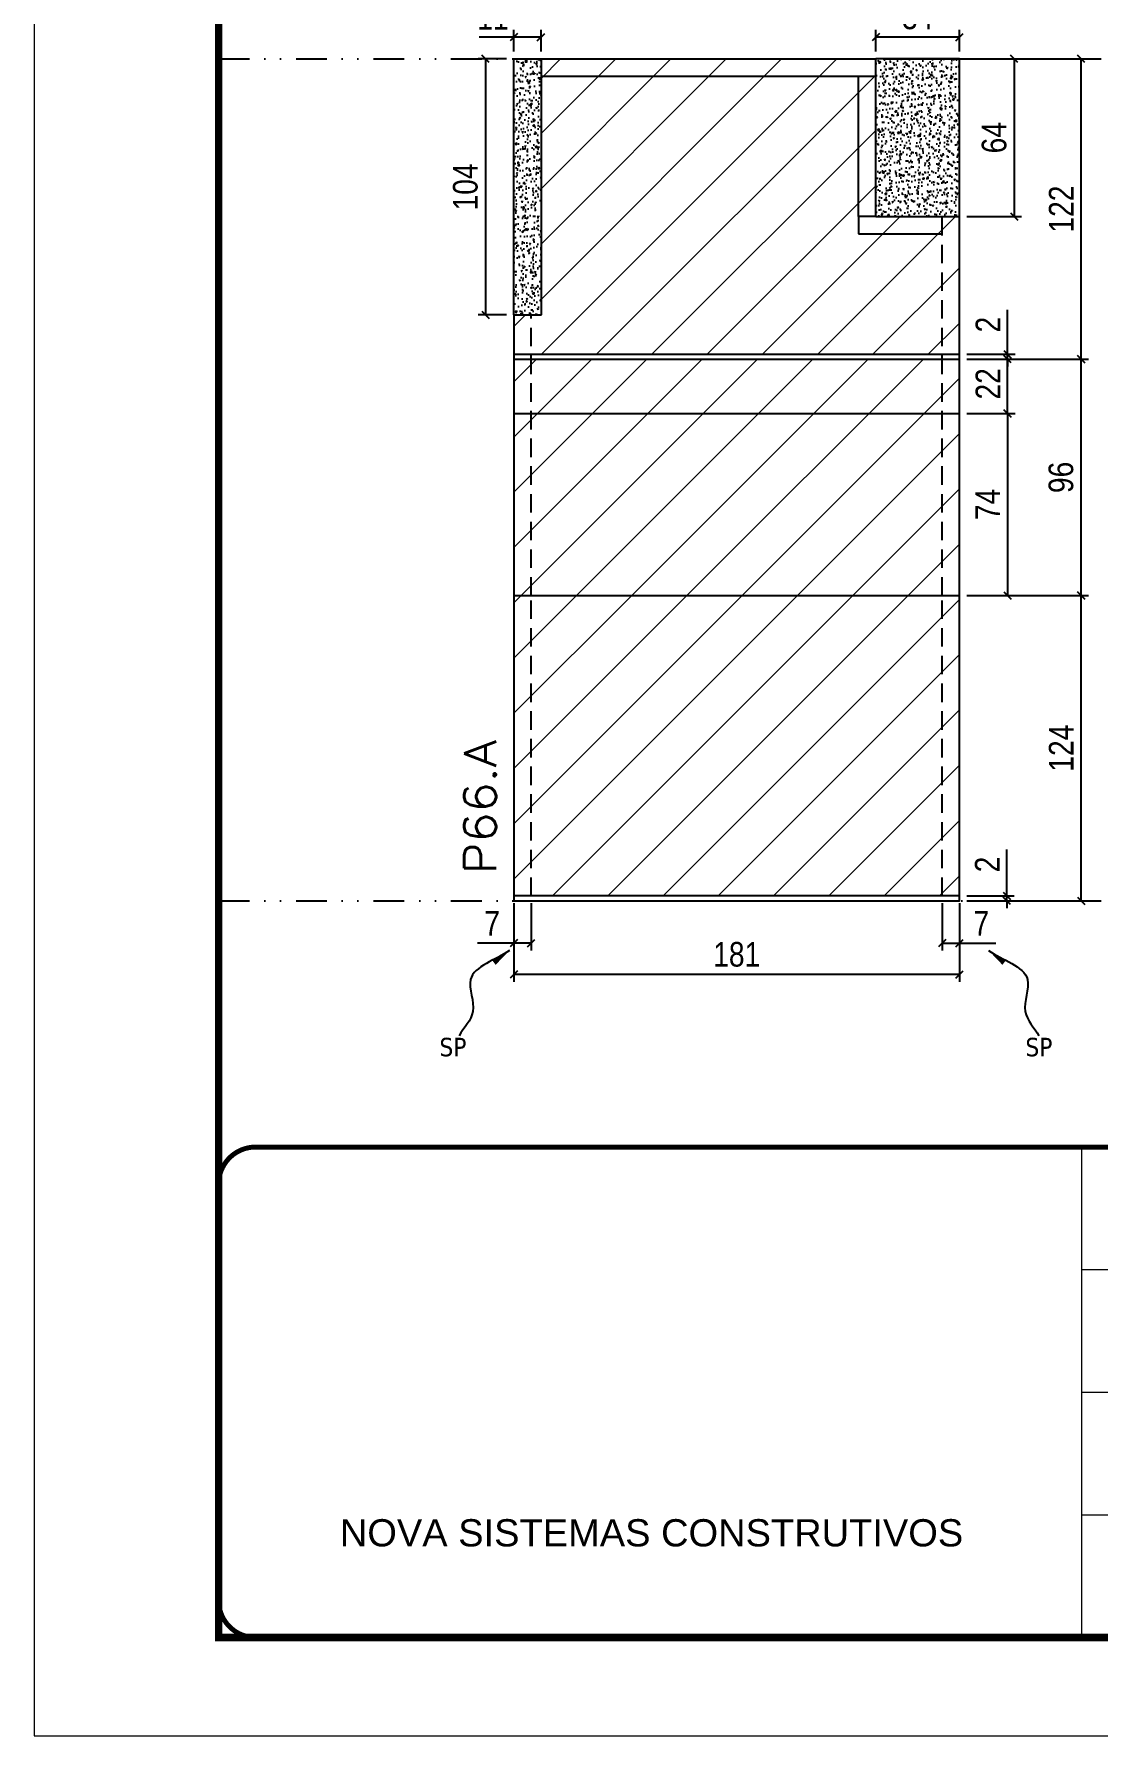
# Model space of a CAD drawing. Extents: x 14400 to 27878, y -21631 to 6985.
# Drawn here: x 16012 to 16444, y -957 to -265 of the extents above; entities that cross this region are included whole.
import ezdxf

# ---------------------------------------------------------------- set-up
doc = ezdxf.new("R2010")
doc.units = 0
for name, pattern in [('CONTINUO', [0]), ('DASHED', [0.75, 0.5, -0.25]), ('DIVIDE2', [0.625, 0.25, -0.125, 0, -0.125, 0, -0.125]), ('HIDDEN', [0.375, 0.25, -0.125])]:
    doc.linetypes.add(name, pattern=pattern)
for name, color, linetype in [('COTA', 241, 'Continuous'), ('Nível', 160, 'Continuous'), ('Painéis', 200, 'Continuous'), ('SARR_2.2x7', 40, 'Continuous'), ('Sarrafo de Pressão', 42, 'HIDDEN'), ('texto', 7, 'Continuous')]:
    doc.layers.add(name, color=color, linetype=linetype)
for name, color, linetype, lineweight in [('Folhas', 255, 'Continuous', 9), ('Hachura', 251, 'Continuous', 9), ('SARRAFO DE PRESSAO', 251, 'DASHED', 9), ('Texto Seção', 7, 'Continuous', 15)]:
    doc.layers.add(name, color=color, linetype=linetype, lineweight=lineweight)
doc.styles.add('ARIAL', font='arial.ttf')
doc.styles.add('COTA TECNICA', font='techl___.ttf', dxfattribs={"height": 10})
doc.styles.add('COTA TECNICA-50', font='techl___.ttf', dxfattribs={"height": 10})
doc.styles.add('REGUA-120', font='ROMANS.shx', dxfattribs={"height": 15})
doc.styles.get("Standard").update_dxf_attribs({"font": 'arial.ttf'})
doc.dimstyles.new('COTA PAINEL-50', dxfattribs={"dimtxt": 10, "dimasz": 3, "dimexe": 3, "dimexo": 3, "dimgap": 3, "dimtad": 1, "dimdec": 1, "dimzin": 12, "dimdsep": 46, "dimtxsty": 'COTA TECNICA-50', "dimblk1": 'OBLIQUE', "dimblk2": 'OBLIQUE', "dimsah": 1, "dimcen": 0.9, "dimclrd": 4, "dimclre": 4, "dimclrt": 240, "dimadec": 1, "dimazin": 3, "dimtfac": 1, "dimtdec": 1, "dimtmove": 0, "dimatfit": 3, "dimfxl": 1, "dimtolj": 1, "dimtzin": 12, "dimarcsym": 0})
doc.dimstyles.new('PAINEL', dxfattribs={"dimtxt": 10, "dimasz": 3, "dimexe": 3, "dimexo": 3, "dimgap": 3, "dimtad": 1, "dimdec": 1, "dimzin": 12, "dimdsep": 46, "dimtxsty": 'COTA TECNICA', "dimblk1": 'OBLIQUE', "dimblk2": 'OBLIQUE', "dimsah": 1, "dimcen": 0.9, "dimclrd": 4, "dimclre": 4, "dimclrt": 240, "dimadec": 1, "dimazin": 3, "dimtfac": 1, "dimtdec": 1, "dimtmove": 0, "dimatfit": 3, "dimfxl": 1, "dimtolj": 1, "dimtzin": 12, "dimarcsym": 0})
doc.dimstyles.get("Standard").update_dxf_attribs({"dimtxt": 0.18, "dimasz": 0.18, "dimexe": 0.18, "dimexo": 0.0625, "dimgap": 0.09, "dimtad": 0, "dimtih": 1, "dimtoh": 1, "dimdec": 4, "dimzin": 0, "dimdsep": 46, "dimtxsty": 'Standard', "dimcen": 0.09, "dimadec": 0, "dimazin": 0, "dimtfac": 1, "dimtdec": 4, "dimtofl": 0, "dimtmove": 0, "dimatfit": 3, "dimfxl": 1, "dimtolj": 1, "dimtzin": 0, "dimarcsym": 0})

# ---------------------------------------------------------------- blocks, each defined once
blk = doc.blocks.new('9999999999')
at = {"color": 30, "linetype": 'CONTINUO'}
for p, q in [((98564.56, 34230.21), (98564.56, 34429.45)), ((98564.56, 34379.64), (99583.98, 34379.64)), ((98564.56, 34329.83), (99487.98, 34329.83)), ((98564.56, 34280.02), (99487.98, 34280.02))]:
    blk.add_line(p, q, dxfattribs=at)
at = {"color": 30, "linetype": 'CONTINUO', "const_width": 2}
blk.add_lwpolyline([(99583.98, 34230.21), (99583.98, 34414.45, 0.414214), (99568.98, 34429.45), (98228.98, 34429.45, 0.414214), (98213.98, 34414.45), (98213.98, 34245.21, 0.414214), (98228.98, 34230.21), (99583.98, 34230.21)], format="xyb", dxfattribs=at)
at = {"layer": 'Folhas'}
blk.add_lwpolyline([(98138.98, 34190.21), (99623.98, 34190.21), (99623.98, 35240.21), (98138.98, 35240.21)], close=True, dxfattribs=at)
at = {"layer": 'Folhas', "color": 30, "const_width": 3}
blk.add_lwpolyline([(98213.98, 34230.21), (99583.98, 34230.21), (99583.98, 35200.21), (98213.98, 35200.21)], close=True, dxfattribs=at)
at = {"color": 7, "linetype": 'Continuous', "ltscale": 5, "style": 'ARIAL'}
blk.add_text('NOVA SISTEMAS CONSTRUTIVOS', height=11.0592, dxfattribs=at).set_placement((98263.19, 34267.21))
blk = doc.blocks.new('_Oblique')
at = {"color": 0, "linetype": 'ByBlock', "lineweight": -2}
blk.add_line((-0.5, -0.5), (0.5, 0.5), dxfattribs=at)
blk = doc.blocks.new('*D976')
at = {"layer": 'COTA', "color": 4, "lineweight": -2, "transparency": 16777216}
for p, q in [((16206.89, -618.44), (16206.89, -650.33)), ((16387.89, -618.44), (16387.89, -650.33)), ((16387.89, -647.33), (16206.89, -647.33))]:
    blk.add_line(p, q, dxfattribs=at)
at = {"layer": 'Defpoints', "color": 0, "transparency": 16777216}
for p in [(16206.89, -615.44), (16387.89, -615.44), (16206.89, -647.33)]:
    blk.add_point(p, dxfattribs=at)
at = {"layer": 'COTA', "color": 4, "lineweight": -2, "transparency": 16777216, "xscale": 3, "yscale": 3, "zscale": 3, "rotation": 180}
blk.add_blockref('_Oblique', (16206.89, -647.33), dxfattribs=at)
at = {"layer": 'COTA', "color": 4, "lineweight": -2, "transparency": 16777216, "xscale": 3, "yscale": 3, "zscale": 3}
blk.add_blockref('_Oblique', (16387.89, -647.33), dxfattribs=at)
at = {"layer": 'COTA', "color": 240, "transparency": 16777216, "insert": (16297.39, -639.24), "char_height": 10, "attachment_point": 5, "style": 'COTA TECNICA'}
blk.add_mtext('\\A1;181', dxfattribs=at)
blk = doc.blocks.new('*D977')
at = {"layer": 'COTA', "color": 4, "lineweight": -2, "transparency": 16777216}
for p, q in [((16380.89, -618.44), (16380.89, -637.68)), ((16387.89, -620.44), (16387.89, -637.68)), ((16380.89, -634.68), (16387.89, -634.68)), ((16387.89, -634.68), (16402.62, -634.68))]:
    blk.add_line(p, q, dxfattribs=at)
at = {"layer": 'Defpoints', "color": 0, "transparency": 16777216}
for p in [(16380.89, -615.44), (16387.89, -617.44), (16387.89, -634.68)]:
    blk.add_point(p, dxfattribs=at)
at = {"layer": 'COTA', "color": 4, "lineweight": -2, "transparency": 16777216, "xscale": 3, "yscale": 3, "zscale": 3, "rotation": 180}
blk.add_blockref('_Oblique', (16380.89, -634.68), dxfattribs=at)
at = {"layer": 'COTA', "color": 4, "lineweight": -2, "transparency": 16777216, "xscale": 3, "yscale": 3, "zscale": 3}
blk.add_blockref('_Oblique', (16387.89, -634.68), dxfattribs=at)
at = {"layer": 'COTA', "color": 240, "transparency": 16777216, "insert": (16396.75, -626.61), "char_height": 10, "attachment_point": 5, "style": 'COTA TECNICA-50'}
blk.add_mtext('\\A1;7', dxfattribs=at)
blk = doc.blocks.new('*D978')
at = {"layer": 'COTA', "color": 4, "lineweight": -2, "transparency": 16777216}
for p, q in [((16206.89, -620.44), (16206.89, -637.68)), ((16213.89, -618.44), (16213.89, -637.68)), ((16206.89, -634.68), (16192.15, -634.68)), ((16213.89, -634.68), (16206.89, -634.68))]:
    blk.add_line(p, q, dxfattribs=at)
at = {"layer": 'Defpoints', "color": 0, "transparency": 16777216}
for p in [(16206.89, -617.44), (16213.89, -615.44), (16206.89, -634.68)]:
    blk.add_point(p, dxfattribs=at)
at = {"layer": 'COTA', "color": 4, "lineweight": -2, "transparency": 16777216, "xscale": 3, "yscale": 3, "zscale": 3, "rotation": 180}
blk.add_blockref('_Oblique', (16206.89, -634.68), dxfattribs=at)
at = {"layer": 'COTA', "color": 4, "lineweight": -2, "transparency": 16777216, "xscale": 3, "yscale": 3, "zscale": 3}
blk.add_blockref('_Oblique', (16213.89, -634.68), dxfattribs=at)
at = {"layer": 'COTA', "color": 240, "transparency": 16777216, "insert": (16198.02, -626.61), "char_height": 10, "attachment_point": 5, "style": 'COTA TECNICA-50'}
blk.add_mtext('\\A1;7', dxfattribs=at)
blk = doc.blocks.new('*D979')
at = {"layer": 'COTA', "color": 4, "lineweight": -2, "transparency": 16777216}
for p, q in [((16407.14, -615.44), (16407.14, -596.64)), ((16390.89, -615.44), (16410.14, -615.44)), ((16390.89, -617.44), (16410.14, -617.44)), ((16407.14, -617.44), (16407.14, -615.44)), ((16407.14, -617.44), (16407.14, -620.44))]:
    blk.add_line(p, q, dxfattribs=at)
at = {"layer": 'Defpoints', "color": 0, "transparency": 16777216}
for p in [(16387.89, -615.44), (16387.89, -617.44), (16407.14, -617.44)]:
    blk.add_point(p, dxfattribs=at)
at = {"layer": 'COTA', "color": 4, "lineweight": -2, "transparency": 16777216, "xscale": 3, "yscale": 3, "zscale": 3}
for p, rotation in [((16407.14, -615.44), 270), ((16407.14, -617.44), 90)]:
    blk.add_blockref('_Oblique', p, dxfattribs=dict(at, rotation=rotation))
at = {"layer": 'COTA', "color": 240, "transparency": 16777216, "insert": (16399.14, -602.69), "char_height": 10, "attachment_point": 5, "rotation": 90, "style": 'COTA TECNICA-50'}
blk.add_mtext('\\A1;2', dxfattribs=at)
blk = doc.blocks.new('*D1002')
at = {"layer": 'COTA', "color": 4, "linetype": 'ByBlock', "lineweight": -2, "transparency": 16777216}
for p, q in [((16390.89, -493.44), (16440.25, -493.44)), ((16437.25, -617.44), (16437.25, -493.44)), ((16390.89, -617.44), (16440.25, -617.44))]:
    blk.add_line(p, q, dxfattribs=at)
at = {"layer": 'Defpoints', "color": 0, "linetype": 'ByBlock', "transparency": 16777216}
for p in [(16387.89, -493.44), (16437.25, -493.44), (16387.89, -617.44)]:
    blk.add_point(p, dxfattribs=at)
at = {"layer": 'COTA', "color": 4, "linetype": 'ByBlock', "lineweight": -2, "transparency": 16777216, "xscale": 3, "yscale": 3, "zscale": 3}
for p, rotation in [((16437.25, -493.44), 90), ((16437.25, -617.44), 270)]:
    blk.add_blockref('_Oblique', p, dxfattribs=dict(at, rotation=rotation))
at = {"layer": 'COTA', "color": 240, "linetype": 'ByBlock', "transparency": 16777216, "insert": (16429.18, -555.44), "char_height": 10, "attachment_point": 5, "rotation": 90, "style": 'COTA TECNICA'}
blk.add_mtext('\\A1;124', dxfattribs=at)
blk = doc.blocks.new('*D1003')
at = {"layer": 'COTA', "color": 4, "linetype": 'ByBlock', "lineweight": -2, "transparency": 16777216}
for p, q in [((16390.89, -493.44), (16440.25, -493.44)), ((16437.25, -617.44), (16437.25, -493.44)), ((16390.89, -617.44), (16440.25, -617.44))]:
    blk.add_line(p, q, dxfattribs=at)
at = {"layer": 'Defpoints', "color": 0, "linetype": 'ByBlock', "transparency": 16777216}
for p in [(16387.89, -493.44), (16437.25, -493.44), (16387.89, -617.44)]:
    blk.add_point(p, dxfattribs=at)
at = {"layer": 'COTA', "color": 4, "linetype": 'ByBlock', "lineweight": -2, "transparency": 16777216, "xscale": 3, "yscale": 3, "zscale": 3}
for p, rotation in [((16437.25, -493.44), 90), ((16437.25, -617.44), 270)]:
    blk.add_blockref('_Oblique', p, dxfattribs=dict(at, rotation=rotation))
at = {"layer": 'COTA', "color": 240, "linetype": 'ByBlock', "transparency": 16777216, "insert": (16429.18, -555.44), "char_height": 10, "attachment_point": 5, "rotation": 90, "style": 'COTA TECNICA'}
blk.add_mtext('\\A1;124', dxfattribs=at)
blk = doc.blocks.new('*D1007')
at = {"layer": 'COTA', "color": 4, "lineweight": -2, "transparency": 16777216}
for p, q in [((16203.89, -275.44), (16192.3, -275.44)), ((16195.3, -275.44), (16195.3, -379.44)), ((16203.89, -379.44), (16192.3, -379.44))]:
    blk.add_line(p, q, dxfattribs=at)
at = {"layer": 'Defpoints', "color": 0, "transparency": 16777216}
for p in [(16206.89, -275.44), (16195.3, -379.44), (16206.89, -379.44)]:
    blk.add_point(p, dxfattribs=at)
at = {"layer": 'COTA', "color": 4, "lineweight": -2, "transparency": 16777216, "xscale": 3, "yscale": 3, "zscale": 3}
for p, rotation in [((16195.3, -275.44), 90), ((16195.3, -379.44), 270)]:
    blk.add_blockref('_Oblique', p, dxfattribs=dict(at, rotation=rotation))
at = {"layer": 'COTA', "color": 240, "transparency": 16777216, "insert": (16187.2, -327.44), "char_height": 10, "attachment_point": 5, "rotation": 90, "style": 'COTA TECNICA'}
blk.add_mtext('\\A1;104', dxfattribs=at)
blk = doc.blocks.new('*D1008')
at = {"layer": 'COTA', "color": 4, "lineweight": -2, "transparency": 16777216}
for p, q in [((16353.89, -272.44), (16353.89, -263.65)), ((16387.89, -266.65), (16353.89, -266.65)), ((16387.89, -272.44), (16387.89, -263.65))]:
    blk.add_line(p, q, dxfattribs=at)
at = {"layer": 'Defpoints', "color": 0, "transparency": 16777216}
for p in [(16353.89, -266.65), (16353.89, -275.44), (16387.89, -275.44)]:
    blk.add_point(p, dxfattribs=at)
at = {"layer": 'COTA', "color": 4, "lineweight": -2, "transparency": 16777216, "xscale": 3, "yscale": 3, "zscale": 3, "rotation": 180}
blk.add_blockref('_Oblique', (16353.89, -266.65), dxfattribs=at)
at = {"layer": 'COTA', "color": 4, "lineweight": -2, "transparency": 16777216, "xscale": 3, "yscale": 3, "zscale": 3}
blk.add_blockref('_Oblique', (16387.89, -266.65), dxfattribs=at)
at = {"layer": 'COTA', "color": 240, "transparency": 16777216, "insert": (16370.89, -258.43), "char_height": 10, "attachment_point": 5, "style": 'COTA TECNICA'}
blk.add_mtext('\\A1;34', dxfattribs=at)
blk = doc.blocks.new('*D1009')
at = {"layer": 'COTA', "color": 4, "lineweight": -2, "transparency": 16777216}
for p, q in [((16390.89, -397.44), (16440.25, -397.44)), ((16437.25, -493.44), (16437.25, -397.44)), ((16390.89, -493.44), (16440.25, -493.44))]:
    blk.add_line(p, q, dxfattribs=at)
at = {"layer": 'Defpoints', "color": 0, "transparency": 16777216}
for p in [(16387.89, -397.44), (16437.25, -397.44), (16387.89, -493.44)]:
    blk.add_point(p, dxfattribs=at)
at = {"layer": 'COTA', "color": 4, "lineweight": -2, "transparency": 16777216, "xscale": 3, "yscale": 3, "zscale": 3}
for p, rotation in [((16437.25, -397.44), 90), ((16437.25, -493.44), 270)]:
    blk.add_blockref('_Oblique', p, dxfattribs=dict(at, rotation=rotation))
at = {"layer": 'COTA', "color": 240, "transparency": 16777216, "insert": (16429.12, -445.44), "char_height": 10, "attachment_point": 5, "rotation": 90, "style": 'COTA TECNICA'}
blk.add_mtext('\\A1;96', dxfattribs=at)
blk = doc.blocks.new('*D1015')
at = {"layer": 'COTA', "color": 4, "lineweight": -2, "transparency": 16777216}
for p, q in [((16390.89, -275.44), (16440.25, -275.44)), ((16437.25, -397.44), (16437.25, -275.44)), ((16390.89, -397.44), (16440.25, -397.44))]:
    blk.add_line(p, q, dxfattribs=at)
at = {"layer": 'Defpoints', "color": 0, "transparency": 16777216}
for p in [(16387.89, -275.44), (16437.25, -275.44), (16387.89, -397.44)]:
    blk.add_point(p, dxfattribs=at)
at = {"layer": 'COTA', "color": 4, "lineweight": -2, "transparency": 16777216, "xscale": 3, "yscale": 3, "zscale": 3}
for p, rotation in [((16437.25, -275.44), 90), ((16437.25, -397.44), 270)]:
    blk.add_blockref('_Oblique', p, dxfattribs=dict(at, rotation=rotation))
at = {"layer": 'COTA', "color": 240, "transparency": 16777216, "insert": (16429.19, -336.44), "char_height": 10, "attachment_point": 5, "rotation": 90, "style": 'COTA TECNICA'}
blk.add_mtext('\\A1;122', dxfattribs=at)
blk = doc.blocks.new('*D1016')
at = {"layer": 'COTA', "color": 4, "lineweight": -2, "transparency": 16777216}
for p, q in [((16356.89, -275.44), (16413.07, -275.44)), ((16410.07, -275.44), (16410.07, -339.44)), ((16390.89, -339.44), (16413.07, -339.44))]:
    blk.add_line(p, q, dxfattribs=at)
at = {"layer": 'Defpoints', "color": 0, "transparency": 16777216}
for p in [(16353.89, -275.44), (16387.89, -339.44), (16410.07, -339.44)]:
    blk.add_point(p, dxfattribs=at)
at = {"layer": 'COTA', "color": 4, "lineweight": -2, "transparency": 16777216, "xscale": 3, "yscale": 3, "zscale": 3}
for p, rotation in [((16410.07, -275.44), 90), ((16410.07, -339.44), 270)]:
    blk.add_blockref('_Oblique', p, dxfattribs=dict(at, rotation=rotation))
at = {"layer": 'COTA', "color": 240, "transparency": 16777216, "insert": (16401.97, -307.44), "char_height": 10, "attachment_point": 5, "rotation": 90, "style": 'COTA TECNICA'}
blk.add_mtext('\\A1;64', dxfattribs=at)
blk = doc.blocks.new('*D1017')
at = {"layer": 'COTA', "color": 4, "lineweight": -2, "transparency": 16777216}
for p, q in [((16390.89, -419.44), (16410.42, -419.44)), ((16407.42, -419.44), (16407.42, -493.44)), ((16390.89, -493.44), (16410.42, -493.44))]:
    blk.add_line(p, q, dxfattribs=at)
at = {"layer": 'Defpoints', "color": 0, "transparency": 16777216}
for p in [(16387.89, -419.44), (16387.89, -493.44), (16407.42, -493.44)]:
    blk.add_point(p, dxfattribs=at)
at = {"layer": 'COTA', "color": 4, "lineweight": -2, "transparency": 16777216, "xscale": 3, "yscale": 3, "zscale": 3}
for p, rotation in [((16407.42, -419.44), 90), ((16407.42, -493.44), 270)]:
    blk.add_blockref('_Oblique', p, dxfattribs=dict(at, rotation=rotation))
at = {"layer": 'COTA', "color": 240, "transparency": 16777216, "insert": (16399.35, -456.44), "char_height": 10, "attachment_point": 5, "rotation": 90, "style": 'COTA TECNICA'}
blk.add_mtext('\\A1;74', dxfattribs=at)
blk = doc.blocks.new('*D1018')
at = {"layer": 'COTA', "color": 4, "lineweight": -2, "transparency": 16777216}
for p, q in [((16390.89, -397.44), (16410.42, -397.44)), ((16407.42, -419.44), (16407.42, -397.44)), ((16390.89, -419.44), (16410.42, -419.44))]:
    blk.add_line(p, q, dxfattribs=at)
at = {"layer": 'Defpoints', "color": 0, "transparency": 16777216}
for p in [(16387.89, -397.44), (16407.42, -397.44), (16387.89, -419.44)]:
    blk.add_point(p, dxfattribs=at)
at = {"layer": 'COTA', "color": 4, "lineweight": -2, "transparency": 16777216, "xscale": 3, "yscale": 3, "zscale": 3}
for p, rotation in [((16407.42, -397.44), 90), ((16407.42, -419.44), 270)]:
    blk.add_blockref('_Oblique', p, dxfattribs=dict(at, rotation=rotation))
at = {"layer": 'COTA', "color": 240, "transparency": 16777216, "insert": (16399.42, -407.44), "char_height": 10, "attachment_point": 5, "rotation": 90, "style": 'COTA TECNICA'}
blk.add_mtext('\\A1;22', dxfattribs=at)
blk = doc.blocks.new('*D1999')
at = {"layer": 'COTA', "color": 4, "lineweight": -2, "transparency": 16777216}
for p, q in [((16206.89, -266.65), (16192.8, -266.65)), ((16206.89, -272.44), (16206.89, -263.65)), ((16217.89, -266.65), (16206.89, -266.65)), ((16217.89, -272.44), (16217.89, -263.65))]:
    blk.add_line(p, q, dxfattribs=at)
at = {"layer": 'Defpoints', "color": 0, "transparency": 16777216}
for p in [(16206.89, -266.65), (16206.89, -275.44), (16217.89, -275.44)]:
    blk.add_point(p, dxfattribs=at)
at = {"layer": 'COTA', "color": 4, "lineweight": -2, "transparency": 16777216, "xscale": 3, "yscale": 3, "zscale": 3, "rotation": 180}
blk.add_blockref('_Oblique', (16206.89, -266.65), dxfattribs=at)
at = {"layer": 'COTA', "color": 4, "lineweight": -2, "transparency": 16777216, "xscale": 3, "yscale": 3, "zscale": 3}
blk.add_blockref('_Oblique', (16217.89, -266.65), dxfattribs=at)
at = {"layer": 'COTA', "color": 240, "transparency": 16777216, "insert": (16198.34, -258.6), "char_height": 10, "attachment_point": 5, "style": 'COTA TECNICA'}
blk.add_mtext('\\A1;11', dxfattribs=at)
blk = doc.blocks.new('*D2332')
at = {"layer": 'COTA', "color": 4, "lineweight": -2, "transparency": 16777216}
for p, q in [((16407.42, -395.44), (16407.42, -377.33)), ((16390.89, -395.44), (16410.42, -395.44)), ((16390.89, -397.44), (16410.42, -397.44)), ((16407.42, -397.44), (16407.42, -395.44)), ((16407.42, -397.44), (16407.42, -400.44))]:
    blk.add_line(p, q, dxfattribs=at)
at = {"layer": 'Defpoints', "color": 0, "transparency": 16777216}
for p in [(16387.89, -395.44), (16387.89, -397.44), (16407.42, -395.44)]:
    blk.add_point(p, dxfattribs=at)
at = {"layer": 'COTA', "color": 4, "lineweight": -2, "transparency": 16777216, "xscale": 3, "yscale": 3, "zscale": 3}
for p, rotation in [((16407.42, -395.44), 270), ((16407.42, -397.44), 90)]:
    blk.add_blockref('_Oblique', p, dxfattribs=dict(at, rotation=rotation))
at = {"layer": 'COTA', "color": 240, "transparency": 16777216, "insert": (16399.42, -383.38), "char_height": 10, "attachment_point": 5, "rotation": 90, "style": 'COTA TECNICA'}
blk.add_mtext('\\A1;2', dxfattribs=at)

msp = doc.modelspace()

# ---------------------------------------------------------------- hatches: boundary and pattern name
at = {"layer": 'COTA'}
h = msp.add_hatch(dxfattribs=at)
h.set_pattern_fill('AR-CONC', color=256, scale=0.03)
h.set_pattern_definition([(50, (0, 2), (5.4655401, -0.4781726), [0.5715, -6.2865]), (355, (0, 2), (-1.0573026, 5.7317054), [0.4572, -5.0292175]), (100.451445, (0.4555, 1.96), (4.4082374, 5.2535326), [0.4857003, -5.3427073]), (46.1842, (0, 3.524), (8.1323712, -1.2612698), [0.85725, -9.42975]), (96.63556, (0.678, 3.419), (7.122124, 7.4227837), [0.7285507, -8.0140682]), (351.18415, (0, 3.524), (7.122124, 7.4227837), [0.685799, -7.543792]), (21, (0.762, 3.143), (4.5484317, -3.067956), [0.5715, -6.2865]), (326, (0.762, 3.143), (1.8540609, 5.525639), [0.4572, -5.0292]), (71.451445, (1.141, 2.8873), (6.4024926, 2.457683), [0.4857003, -5.3426981]), (37.5, (0, 2), (0.0926581, 2.53665117), [0, -4.96824, 0, -5.1054, 0, -5.04825]), (7.5, (0, 2), (2.00458988, 3.00541724), [0, -2.91084, 0, -4.85394, 0, -1.92405]), (327.5, (-1.6993, 2), (4.06771786, -0.17186232), [0, -1.905, 0, -5.9436, 0, -7.8867]), (317.5, (-2.4613, 2), (4.44387544, 0.7627947), [0, -2.4765, 0, -3.94716, 0, -5.6007])])
h.paths.add_polyline_path([(16206.89, -379.44), (16217.89, -379.44), (16217.89, -275.44), (16206.89, -275.44)])
h = msp.add_hatch(dxfattribs=at)
h.set_pattern_fill('AR-CONC', color=256, scale=0.03)
h.set_pattern_definition([(50, (-1598.5, -20), (5.4655401, -0.4781726), [0.5715, -6.2865]), (355, (-1598.5, -20), (-1.0573026, 5.7317054), [0.4572, -5.0292175]), (100.451445, (-1598.0445, -20.04), (4.4082374, 5.2535326), [0.4857003, -5.3427073]), (46.1842, (-1598.5, -18.476), (8.1323712, -1.2612698), [0.85725, -9.42975]), (96.63556, (-1597.822, -18.581), (7.122124, 7.4227837), [0.7285507, -8.0140682]), (351.18415, (-1598.5, -18.476), (7.122124, 7.4227837), [0.685799, -7.543792]), (21, (-1597.738, -18.857), (4.5484317, -3.067956), [0.5715, -6.2865]), (326, (-1597.738, -18.857), (1.8540609, 5.525639), [0.4572, -5.0292]), (71.451445, (-1597.359, -19.1127), (6.4024926, 2.457683), [0.4857003, -5.3426981]), (37.5, (-1598.5, -20), (0.0926581, 2.53665117), [0, -4.96824, 0, -5.1054, 0, -5.04825]), (7.5, (-1598.5, -20), (2.00458988, 3.00541724), [0, -2.91084, 0, -4.85394, 0, -1.92405]), (327.5, (-1600.1993, -20), (4.06771786, -0.17186232), [0, -1.905, 0, -5.9436, 0, -7.8867]), (317.5, (-1600.9613, -20), (4.44387544, 0.7627947), [0, -2.4765, 0, -3.94716, 0, -5.6007])])
h.paths.add_polyline_path([(16387.89, -275.44), (16353.89, -275.44), (16353.89, -339.44), (16387.89, -339.44)])
at = {"layer": 'Hachura'}
h = msp.add_hatch(dxfattribs=at)
h.set_pattern_fill('ANSI31', color=256, scale=5)
h.paths.add_polyline_path([(16353.89, -275.44), (16217.89, -275.44), (16217.89, -379.44), (16206.89, -379.44), (16206.89, -395.44), (16387.89, -395.44), (16387.89, -339.44), (16353.89, -339.44)])
h.paths.add_polyline_path([(16790.22, -289.44), (16631.22, -289.44), (16631.22, -339.44), (16620.22, -339.44), (16620.22, -395.44), (16801.22, -395.44), (16801.22, -379.44), (16790.22, -379.44)])
h.paths.add_polyline_path([(17043.74, -379.44), (17018.74, -379.44), (17018.74, -465.42), (17043.74, -465.42)])
h.paths.add_polyline_path([(17282.74, -339.44), (17257.74, -339.44), (17257.74, -480.42), (17282.74, -480.42)])
h = msp.add_hatch(dxfattribs=at)
h.set_pattern_fill('ANSI31', color=256, scale=5)
h.paths.add_polyline_path([(16387.89, -493.44), (16387.89, -419.44), (16206.89, -419.44), (16206.89, -493.44)])
h.paths.add_polyline_path([(16387.89, -419.44), (16387.89, -397.44), (16206.89, -397.44), (16206.89, -419.44)])
h = msp.add_hatch(dxfattribs=at)
h.set_pattern_fill('ANSI31', color=256, scale=5)
h.paths.add_polyline_path([(16387.89, -493.44), (16206.89, -493.44), (16206.89, -615.44), (16387.89, -615.44)])

# ---------------------------------------------------------------- linework, layer by layer
at = {"layer": 'COTA'}
for p, q in [((16206.89, -379.44), (16206.89, -275.44)), ((16206.89, -275.44), (16217.89, -275.44)), ((16387.89, -275.44), (16353.89, -275.44)), ((16387.89, -339.44), (16387.89, -275.44)), ((16353.89, -339.44), (16346.89, -339.44)), ((16346.89, -339.44), (16346.89, -346.44))]:
    msp.add_line(p, q, dxfattribs=at)
at = {"layer": 'Nível', "color": 4, "linetype": 'DIVIDE2', "ltscale": 50}
for p, q in [((16086.97, -275.44), (17456.97, -275.44)), ((16086.97, -617.44), (17456.97, -617.44))]:
    msp.add_line(p, q, dxfattribs=at)
at = {"layer": 'Painéis'}
for p, q in [((16217.89, -275.44), (16353.89, -275.44)), ((16217.89, -275.44), (16217.89, -379.44)), ((16353.89, -339.44), (16353.89, -275.44)), ((16353.89, -339.44), (16387.89, -339.44)), ((16387.89, -615.44), (16387.89, -339.44)), ((16206.89, -379.44), (16217.89, -379.44)), ((16206.89, -379.44), (16206.89, -615.44)), ((16206.89, -395.44), (16387.89, -395.44)), ((16206.89, -397.44), (16387.89, -397.44)), ((16206.89, -419.44), (16387.89, -419.44)), ((16206.89, -493.44), (16387.89, -493.44))]:
    msp.add_line(p, q, dxfattribs=at)
msp.add_lwpolyline([(16387.89, -615.44), (16206.89, -615.44), (16206.89, -617.44), (16387.89, -617.44)], close=True, dxfattribs=at)
at = {"layer": 'SARR_2.2x7'}
for p, q in [((16217.89, -282.44), (16353.89, -282.44)), ((16346.89, -339.44), (16346.89, -282.44)), ((16346.89, -346.44), (16380.89, -346.44))]:
    msp.add_line(p, q, dxfattribs=at)
at = {"layer": 'Sarrafo de Pressão', "ltscale": 30}
for p, q in [((16380.89, -493.44), (16380.89, -339.44)), ((16213.89, -493.44), (16213.89, -379.44)), ((16213.89, -615.44), (16213.89, -493.44)), ((16380.89, -615.44), (16380.89, -493.44))]:
    msp.add_line(p, q, dxfattribs=at)

# ---------------------------------------------------------------- block references
at = {"layer": 'SARRAFO DE PRESSAO', "color": 6, "linetype": 'ByBlock'}
msp.add_blockref('9999999999', (-82127.01, -35146.93), dxfattribs=at)

# ---------------------------------------------------------------- texts
at = {"layer": 'texto', "color": 0, "char_height": 7.5, "attachment_point": 5}
for insert in [(16182.11, -676.93), (16420.13, -676.93)]:
    msp.add_mtext('{\\fTahoma|b0|i0|c0|p34;\\C4;SP}', dxfattribs=dict(at, insert=insert))
at = {"layer": 'Texto Seção', "style": 'REGUA-120', "width": 1.1}
msp.add_text('P66.A', height=13, rotation=90, dxfattribs=at).set_placement((16199.64, -606.68))

# ---------------------------------------------------------------- dimensions: what is measured, and where the dimension line sits
at = {"layer": 'COTA'}
for base, p1, p2, dimstyle, picture, middle in [((16206.89, -266.65), (16217.89, -275.44), (16206.89, -275.44), 'PAINEL', '*D1999', (16198.34, -258.6)), ((16353.89, -266.65), (16387.89, -275.44), (16353.89, -275.44), 'PAINEL', '*D1008', (16370.89, -258.43)), ((16387.89, -634.68), (16380.89, -615.44), (16387.89, -617.44), 'COTA PAINEL-50', '*D977', (16396.75, -626.61))]:
    dim = msp.add_linear_dim(base=base, p1=p1, p2=p2, dimstyle=dimstyle, dxfattribs=at)
    dim.commit()
    dim.dimension.update_dxf_attribs({"geometry": picture, "text_midpoint": middle})
for base, p1, p2, angle, dimstyle, picture, middle in [((16195.3, -379.44), (16206.89, -275.44), (16206.89, -379.44), 90, 'PAINEL', '*D1007', (16187.2, -327.44)), ((16410.07, -339.44), (16353.89, -275.44), (16387.89, -339.44), 90, 'PAINEL', '*D1016', (16401.97, -307.44)), ((16437.25, -275.44), (16387.89, -397.44), (16387.89, -275.44), 90, 'PAINEL', '*D1015', (16429.19, -336.44)), ((16407.42, -395.44), (16387.89, -397.44), (16387.89, -395.44), 90, 'PAINEL', '*D2332', (16399.42, -383.38)), ((16437.25, -397.44), (16387.89, -493.44), (16387.89, -397.44), 90, 'PAINEL', '*D1009', (16429.12, -445.44)), ((16407.42, -493.44), (16387.89, -419.44), (16387.89, -493.44), 90, 'PAINEL', '*D1017', (16399.35, -456.44)), ((16206.89, -634.68), (16213.89, -615.44), (16206.89, -617.44), 180, 'COTA PAINEL-50', '*D978', (16198.02, -626.61))]:
    dim = msp.add_linear_dim(base=base, p1=p1, p2=p2, angle=angle, dimstyle=dimstyle, dxfattribs=at)
    dim.commit()
    dim.dimension.update_dxf_attribs({"geometry": picture, "text_midpoint": middle})
for base, p1, p2, dimstyle, picture, middle in [((16407.42, -397.44), (16387.89, -419.44), (16387.89, -397.44), 'PAINEL', '*D1018', (16407.42, -407.44)), ((16407.14, -617.44), (16387.89, -615.44), (16387.89, -617.44), 'COTA PAINEL-50', '*D979', (16407.14, -602.69))]:
    dim = msp.add_linear_dim(base=base, p1=p1, p2=p2, angle=90, dimstyle=dimstyle, dxfattribs=at)
    dim.commit()
    dim.dimension.update_dxf_attribs({"geometry": picture, "text_midpoint": middle, "dimtype": 160})
at = {"layer": 'COTA', "linetype": 'ByBlock'}
for picture in ['*D1002', '*D1003']:
    dim = msp.add_aligned_dim(p1=(16387.89, -617.44), p2=(16387.89, -493.44), distance=-49.37, dimstyle='PAINEL', dxfattribs=at)
    dim.commit()
    dim.dimension.update_dxf_attribs({"geometry": picture, "text_midpoint": (16429.18, -555.44)})
at = {"layer": 'COTA'}
dim = msp.add_linear_dim(base=(16206.89, -647.33), p1=(16387.89, -615.44), p2=(16206.89, -615.44), angle=180, dimstyle='PAINEL', override={"dimarcsym": 2}, dxfattribs=at)
dim.commit()
dim.dimension.update_dxf_attribs({"geometry": '*D976', "text_midpoint": (16297.39, -639.24)})

# ---------------------------------------------------------------- leaders
at = {"layer": 'COTA', "path_type": 1}
for points in [[(16205.06, -637.62), (16189.27, -649.46), (16190.2, -662.46), (16184.64, -672.24)], [(16399.71, -637.62), (16415.5, -649.46), (16414.58, -662.46), (16420.13, -672.24)]]:
    msp.add_leader(points, dimstyle='Standard', override={"dimasz": 8}, dxfattribs=at)

doc.saveas('drawing.dxf')
